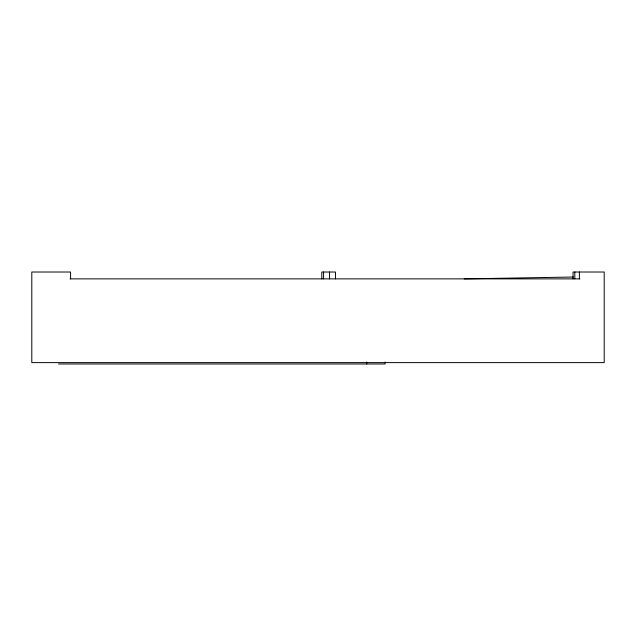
<?xml version="1.0" encoding="UTF-8"?>
<svg xmlns="http://www.w3.org/2000/svg" width="636" height="636" viewBox="0 0 636 636"><rect width="100%" height="100%" fill="white"/><g stroke="black" fill="none" stroke-linecap="round" stroke-linejoin="round"><path stroke-width="0.95" d="M464.201 278.886L573.418 277.026M70.04 278.878L579.913 278.878M58.528 363.983L385.098 363.983L385.098 362.019M579.372 272.017L579.372 278.878M574.825 272.017L574.825 278.878M573.044 278.878L573.044 272.017L604.2 272.017L604.2 362.615L31.8 362.615L31.8 272.017L70.588 272.017L70.588 278.878M366.71 362.019L366.71 363.983M335.522 278.878L335.522 272.017L321.8 272.017L321.8 278.878M329.551 272.017L329.551 278.878M323.573 272.017L323.573 278.878"/></g></svg>
